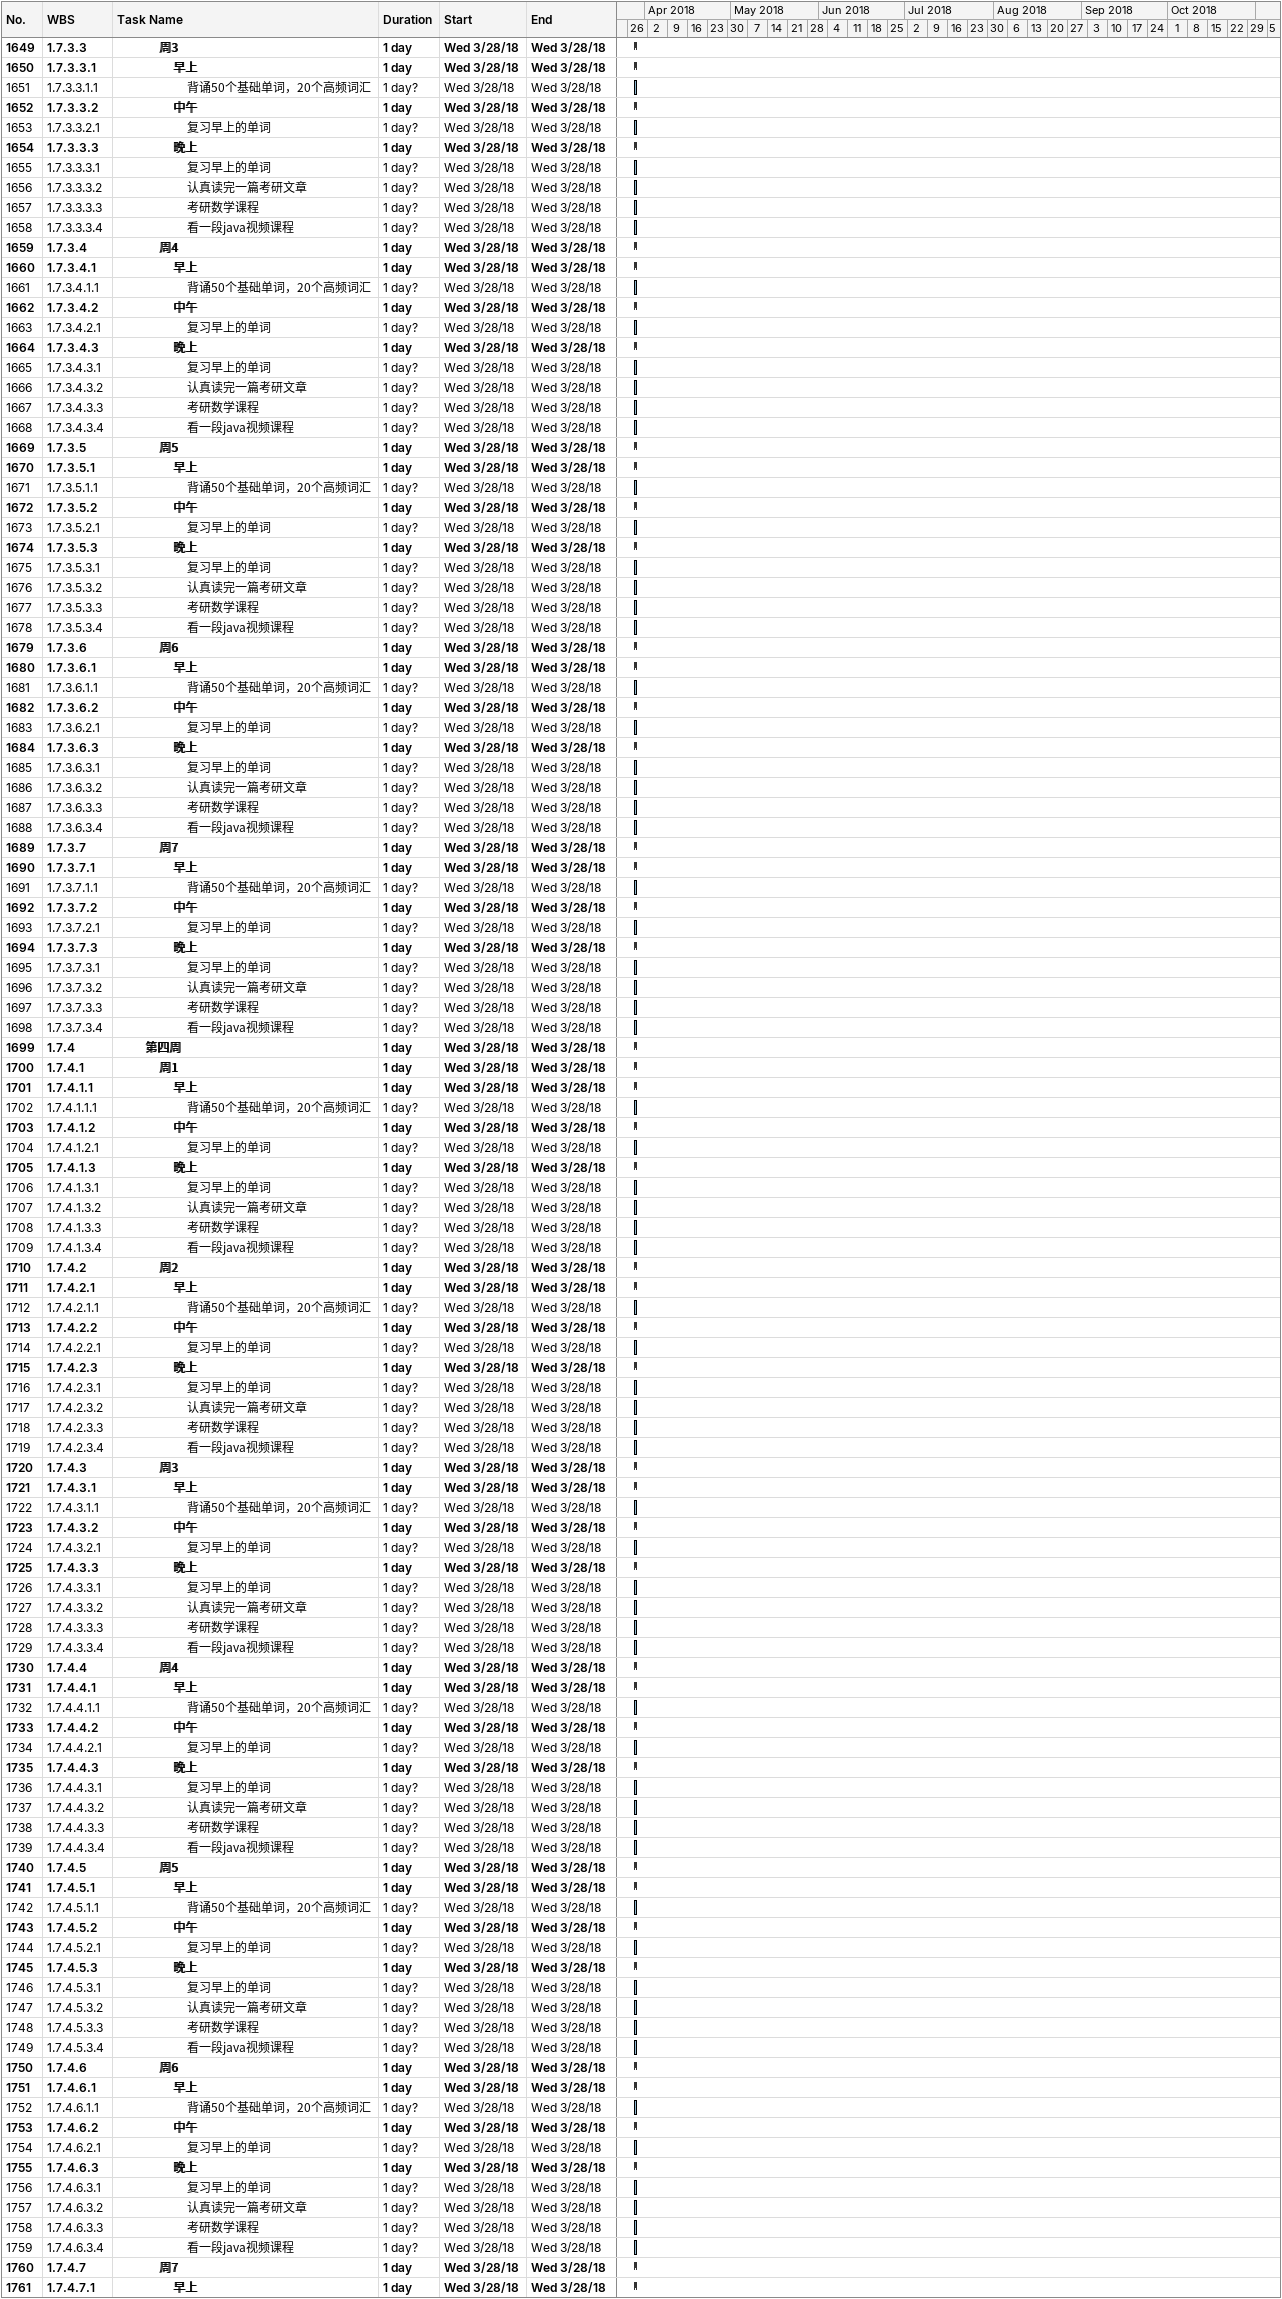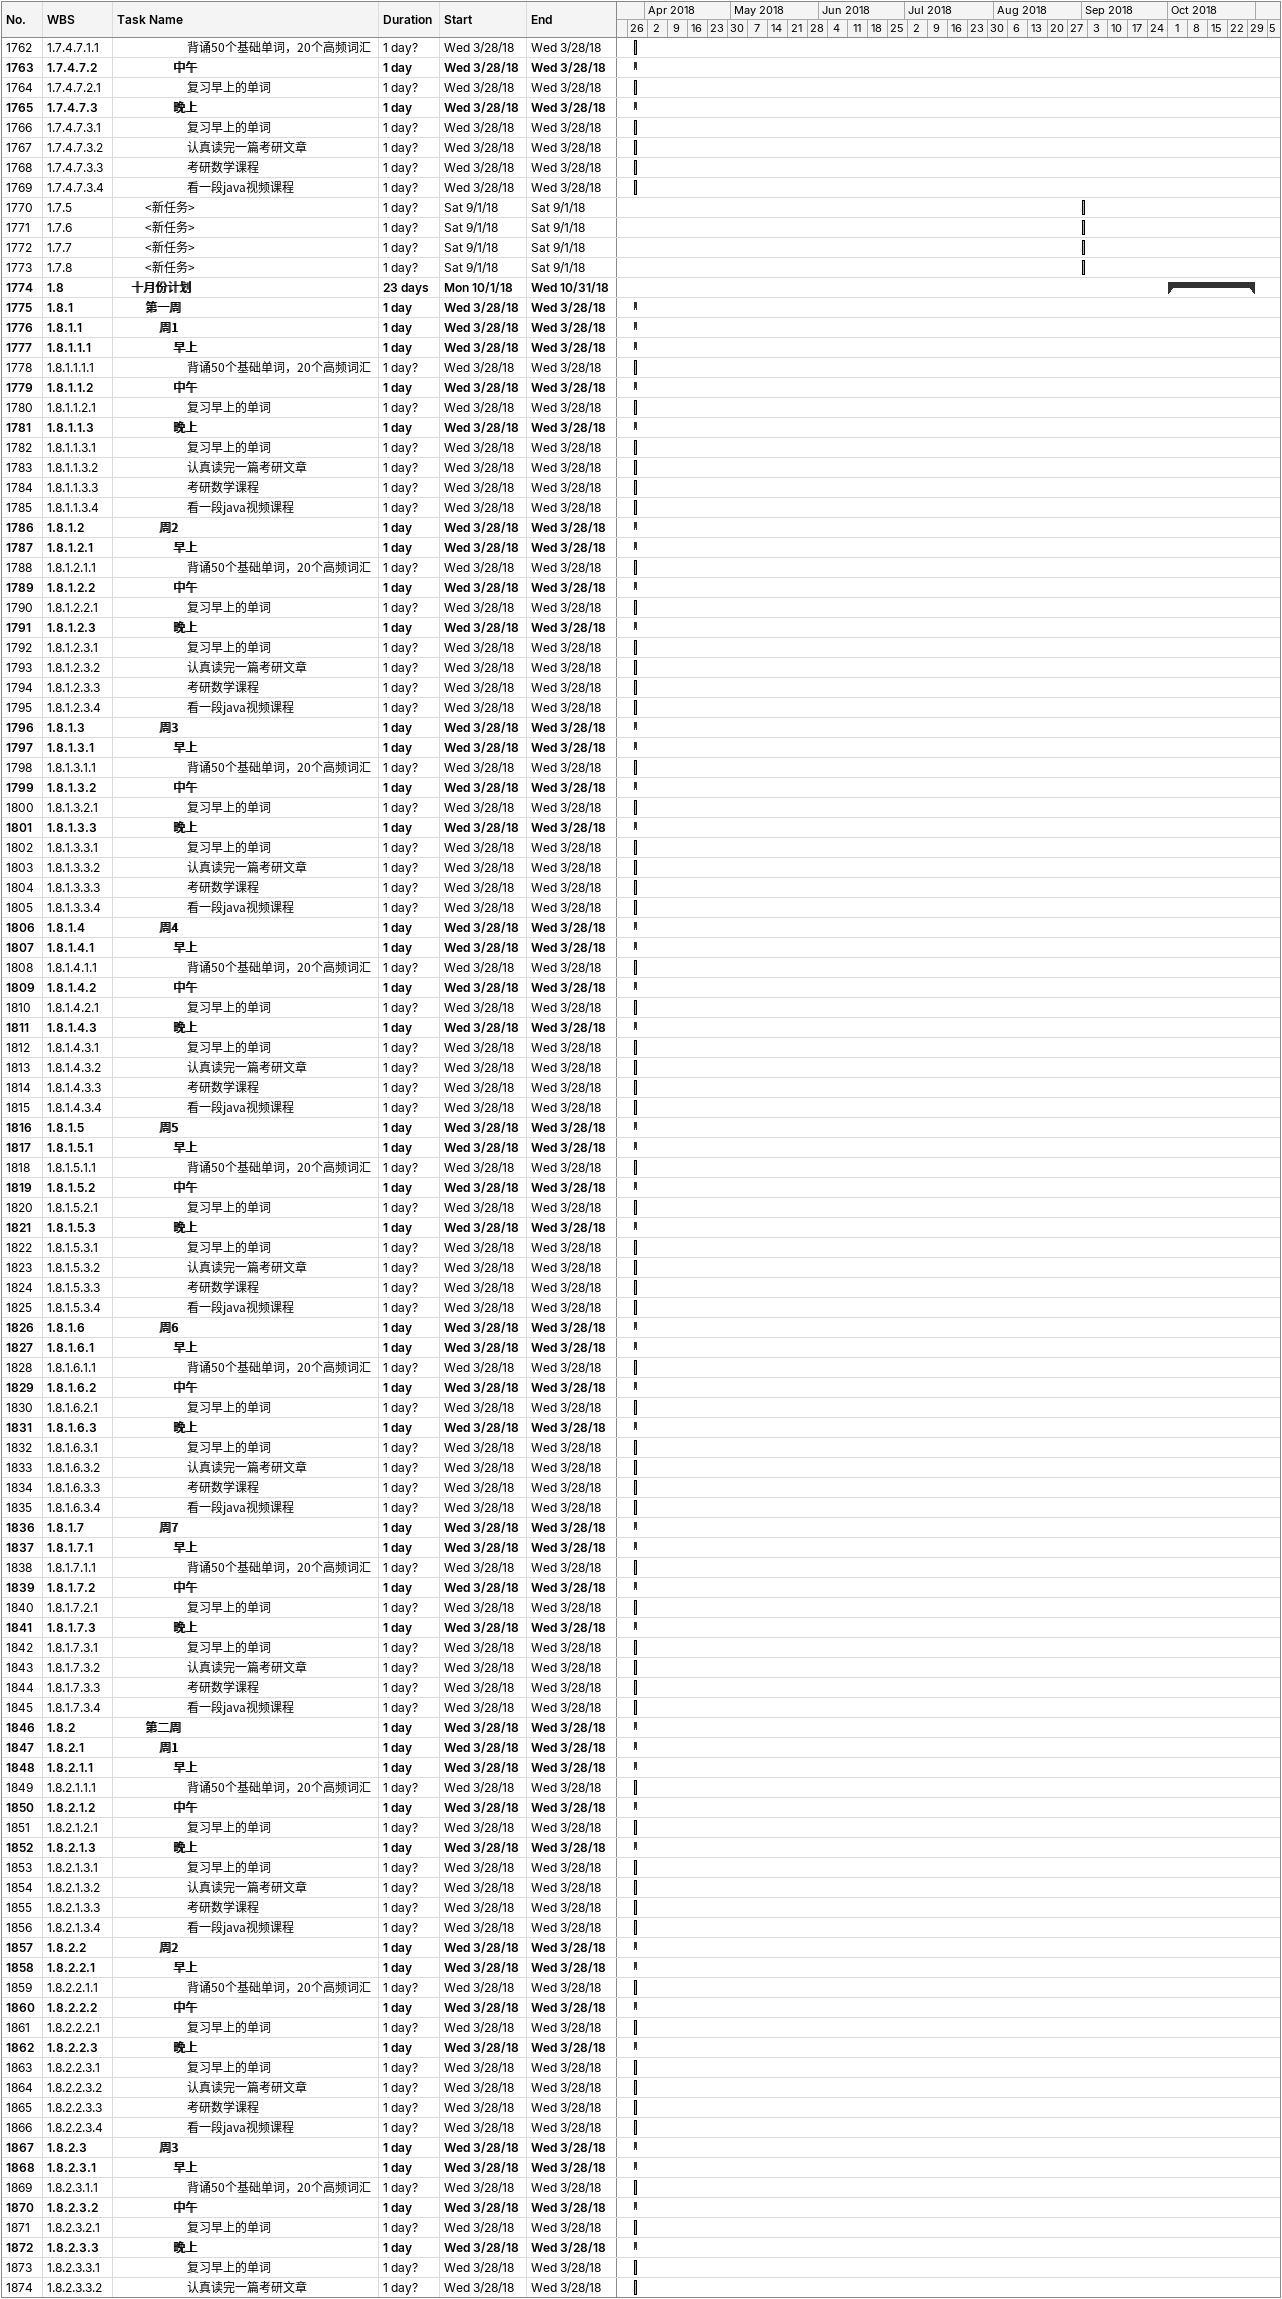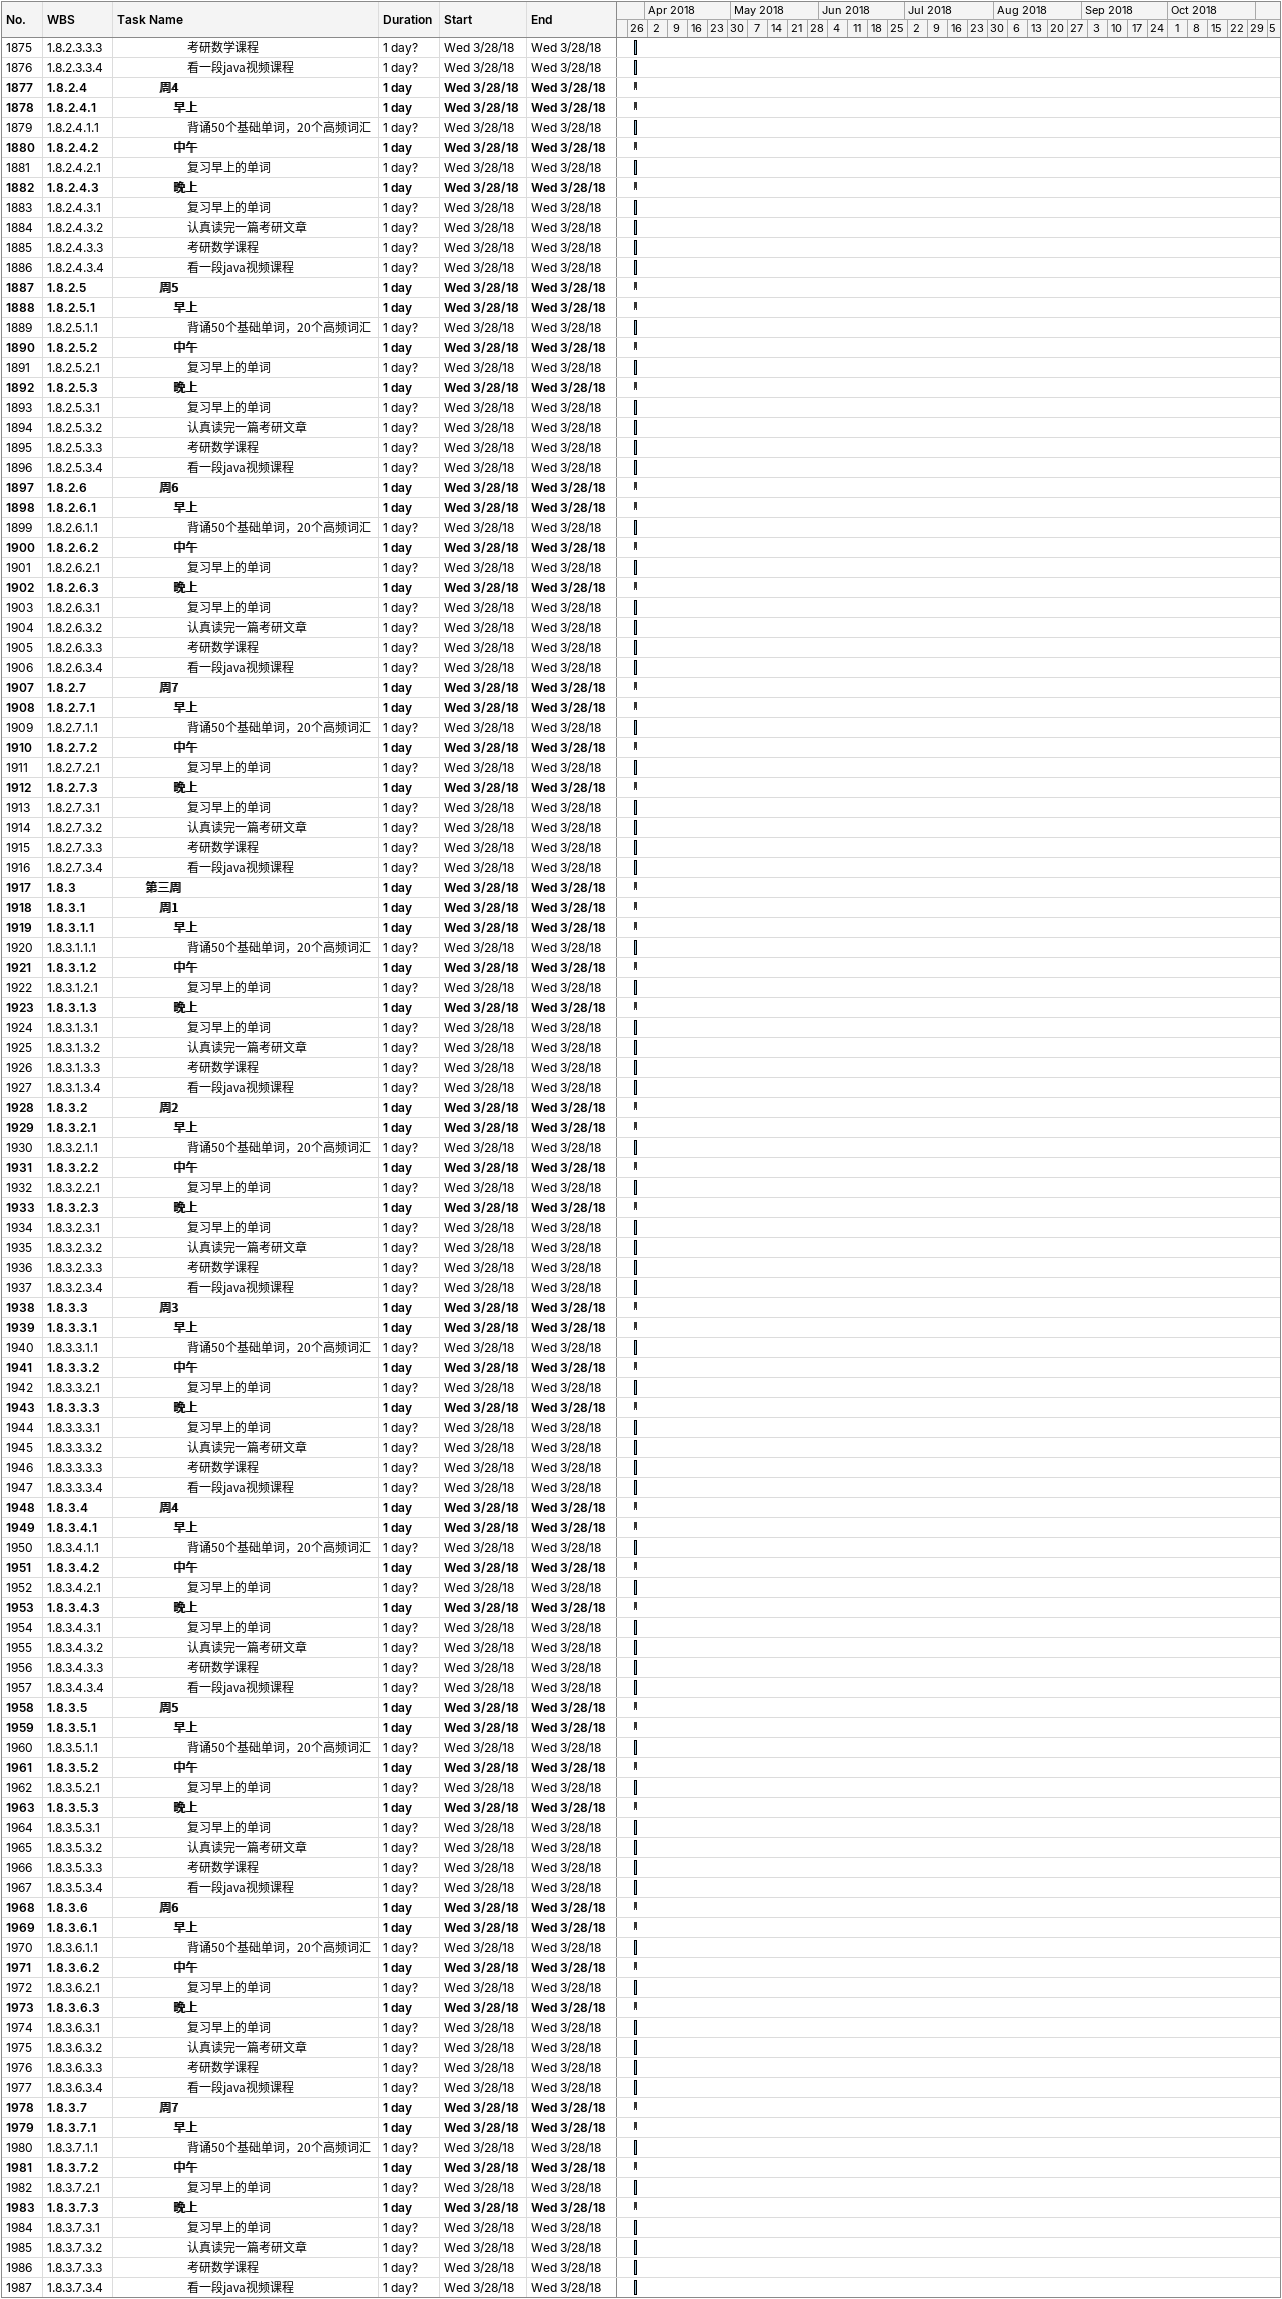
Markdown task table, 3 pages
| ID | WBS | Task | Duration | Start | Finish |
|---|---|---|---|---|---|
| 1649 | 1.7.3.3 | **周3** | 1d | 2018-03-28 | 2018-03-28 |
| 1650 | 1.7.3.3.1 | **早上** | 1d | 2018-03-28 | 2018-03-28 |
| 1651 | 1.7.3.3.1.1 | 背诵50个基础单词，20个高频词汇 | 1d? | 2018-03-28 | 2018-03-28 |
| 1652 | 1.7.3.3.2 | **中午** | 1d | 2018-03-28 | 2018-03-28 |
| 1653 | 1.7.3.3.2.1 | 复习早上的单词 | 1d? | 2018-03-28 | 2018-03-28 |
| 1654 | 1.7.3.3.3 | **晚上** | 1d | 2018-03-28 | 2018-03-28 |
| 1655 | 1.7.3.3.3.1 | 复习早上的单词 | 1d? | 2018-03-28 | 2018-03-28 |
| 1656 | 1.7.3.3.3.2 | 认真读完一篇考研文章 | 1d? | 2018-03-28 | 2018-03-28 |
| 1657 | 1.7.3.3.3.3 | 考研数学课程 | 1d? | 2018-03-28 | 2018-03-28 |
| 1658 | 1.7.3.3.3.4 | 看一段java视频课程 | 1d? | 2018-03-28 | 2018-03-28 |
| 1659 | 1.7.3.4 | **周4** | 1d | 2018-03-28 | 2018-03-28 |
| 1660 | 1.7.3.4.1 | **早上** | 1d | 2018-03-28 | 2018-03-28 |
| 1661 | 1.7.3.4.1.1 | 背诵50个基础单词，20个高频词汇 | 1d? | 2018-03-28 | 2018-03-28 |
| 1662 | 1.7.3.4.2 | **中午** | 1d | 2018-03-28 | 2018-03-28 |
| 1663 | 1.7.3.4.2.1 | 复习早上的单词 | 1d? | 2018-03-28 | 2018-03-28 |
| 1664 | 1.7.3.4.3 | **晚上** | 1d | 2018-03-28 | 2018-03-28 |
| 1665 | 1.7.3.4.3.1 | 复习早上的单词 | 1d? | 2018-03-28 | 2018-03-28 |
| 1666 | 1.7.3.4.3.2 | 认真读完一篇考研文章 | 1d? | 2018-03-28 | 2018-03-28 |
| 1667 | 1.7.3.4.3.3 | 考研数学课程 | 1d? | 2018-03-28 | 2018-03-28 |
| 1668 | 1.7.3.4.3.4 | 看一段java视频课程 | 1d? | 2018-03-28 | 2018-03-28 |
| 1669 | 1.7.3.5 | **周5** | 1d | 2018-03-28 | 2018-03-28 |
| 1670 | 1.7.3.5.1 | **早上** | 1d | 2018-03-28 | 2018-03-28 |
| 1671 | 1.7.3.5.1.1 | 背诵50个基础单词，20个高频词汇 | 1d? | 2018-03-28 | 2018-03-28 |
| 1672 | 1.7.3.5.2 | **中午** | 1d | 2018-03-28 | 2018-03-28 |
| 1673 | 1.7.3.5.2.1 | 复习早上的单词 | 1d? | 2018-03-28 | 2018-03-28 |
| 1674 | 1.7.3.5.3 | **晚上** | 1d | 2018-03-28 | 2018-03-28 |
| 1675 | 1.7.3.5.3.1 | 复习早上的单词 | 1d? | 2018-03-28 | 2018-03-28 |
| 1676 | 1.7.3.5.3.2 | 认真读完一篇考研文章 | 1d? | 2018-03-28 | 2018-03-28 |
| 1677 | 1.7.3.5.3.3 | 考研数学课程 | 1d? | 2018-03-28 | 2018-03-28 |
| 1678 | 1.7.3.5.3.4 | 看一段java视频课程 | 1d? | 2018-03-28 | 2018-03-28 |
| 1679 | 1.7.3.6 | **周6** | 1d | 2018-03-28 | 2018-03-28 |
| 1680 | 1.7.3.6.1 | **早上** | 1d | 2018-03-28 | 2018-03-28 |
| 1681 | 1.7.3.6.1.1 | 背诵50个基础单词，20个高频词汇 | 1d? | 2018-03-28 | 2018-03-28 |
| 1682 | 1.7.3.6.2 | **中午** | 1d | 2018-03-28 | 2018-03-28 |
| 1683 | 1.7.3.6.2.1 | 复习早上的单词 | 1d? | 2018-03-28 | 2018-03-28 |
| 1684 | 1.7.3.6.3 | **晚上** | 1d | 2018-03-28 | 2018-03-28 |
| 1685 | 1.7.3.6.3.1 | 复习早上的单词 | 1d? | 2018-03-28 | 2018-03-28 |
| 1686 | 1.7.3.6.3.2 | 认真读完一篇考研文章 | 1d? | 2018-03-28 | 2018-03-28 |
| 1687 | 1.7.3.6.3.3 | 考研数学课程 | 1d? | 2018-03-28 | 2018-03-28 |
| 1688 | 1.7.3.6.3.4 | 看一段java视频课程 | 1d? | 2018-03-28 | 2018-03-28 |
| 1689 | 1.7.3.7 | **周7** | 1d | 2018-03-28 | 2018-03-28 |
| 1690 | 1.7.3.7.1 | **早上** | 1d | 2018-03-28 | 2018-03-28 |
| 1691 | 1.7.3.7.1.1 | 背诵50个基础单词，20个高频词汇 | 1d? | 2018-03-28 | 2018-03-28 |
| 1692 | 1.7.3.7.2 | **中午** | 1d | 2018-03-28 | 2018-03-28 |
| 1693 | 1.7.3.7.2.1 | 复习早上的单词 | 1d? | 2018-03-28 | 2018-03-28 |
| 1694 | 1.7.3.7.3 | **晚上** | 1d | 2018-03-28 | 2018-03-28 |
| 1695 | 1.7.3.7.3.1 | 复习早上的单词 | 1d? | 2018-03-28 | 2018-03-28 |
| 1696 | 1.7.3.7.3.2 | 认真读完一篇考研文章 | 1d? | 2018-03-28 | 2018-03-28 |
| 1697 | 1.7.3.7.3.3 | 考研数学课程 | 1d? | 2018-03-28 | 2018-03-28 |
| 1698 | 1.7.3.7.3.4 | 看一段java视频课程 | 1d? | 2018-03-28 | 2018-03-28 |
| 1699 | 1.7.4 | **第四周** | 1d | 2018-03-28 | 2018-03-28 |
| 1700 | 1.7.4.1 | **周1** | 1d | 2018-03-28 | 2018-03-28 |
| 1701 | 1.7.4.1.1 | **早上** | 1d | 2018-03-28 | 2018-03-28 |
| 1702 | 1.7.4.1.1.1 | 背诵50个基础单词，20个高频词汇 | 1d? | 2018-03-28 | 2018-03-28 |
| 1703 | 1.7.4.1.2 | **中午** | 1d | 2018-03-28 | 2018-03-28 |
| 1704 | 1.7.4.1.2.1 | 复习早上的单词 | 1d? | 2018-03-28 | 2018-03-28 |
| 1705 | 1.7.4.1.3 | **晚上** | 1d | 2018-03-28 | 2018-03-28 |
| 1706 | 1.7.4.1.3.1 | 复习早上的单词 | 1d? | 2018-03-28 | 2018-03-28 |
| 1707 | 1.7.4.1.3.2 | 认真读完一篇考研文章 | 1d? | 2018-03-28 | 2018-03-28 |
| 1708 | 1.7.4.1.3.3 | 考研数学课程 | 1d? | 2018-03-28 | 2018-03-28 |
| 1709 | 1.7.4.1.3.4 | 看一段java视频课程 | 1d? | 2018-03-28 | 2018-03-28 |
| 1710 | 1.7.4.2 | **周2** | 1d | 2018-03-28 | 2018-03-28 |
| 1711 | 1.7.4.2.1 | **早上** | 1d | 2018-03-28 | 2018-03-28 |
| 1712 | 1.7.4.2.1.1 | 背诵50个基础单词，20个高频词汇 | 1d? | 2018-03-28 | 2018-03-28 |
| 1713 | 1.7.4.2.2 | **中午** | 1d | 2018-03-28 | 2018-03-28 |
| 1714 | 1.7.4.2.2.1 | 复习早上的单词 | 1d? | 2018-03-28 | 2018-03-28 |
| 1715 | 1.7.4.2.3 | **晚上** | 1d | 2018-03-28 | 2018-03-28 |
| 1716 | 1.7.4.2.3.1 | 复习早上的单词 | 1d? | 2018-03-28 | 2018-03-28 |
| 1717 | 1.7.4.2.3.2 | 认真读完一篇考研文章 | 1d? | 2018-03-28 | 2018-03-28 |
| 1718 | 1.7.4.2.3.3 | 考研数学课程 | 1d? | 2018-03-28 | 2018-03-28 |
| 1719 | 1.7.4.2.3.4 | 看一段java视频课程 | 1d? | 2018-03-28 | 2018-03-28 |
| 1720 | 1.7.4.3 | **周3** | 1d | 2018-03-28 | 2018-03-28 |
| 1721 | 1.7.4.3.1 | **早上** | 1d | 2018-03-28 | 2018-03-28 |
| 1722 | 1.7.4.3.1.1 | 背诵50个基础单词，20个高频词汇 | 1d? | 2018-03-28 | 2018-03-28 |
| 1723 | 1.7.4.3.2 | **中午** | 1d | 2018-03-28 | 2018-03-28 |
| 1724 | 1.7.4.3.2.1 | 复习早上的单词 | 1d? | 2018-03-28 | 2018-03-28 |
| 1725 | 1.7.4.3.3 | **晚上** | 1d | 2018-03-28 | 2018-03-28 |
| 1726 | 1.7.4.3.3.1 | 复习早上的单词 | 1d? | 2018-03-28 | 2018-03-28 |
| 1727 | 1.7.4.3.3.2 | 认真读完一篇考研文章 | 1d? | 2018-03-28 | 2018-03-28 |
| 1728 | 1.7.4.3.3.3 | 考研数学课程 | 1d? | 2018-03-28 | 2018-03-28 |
| 1729 | 1.7.4.3.3.4 | 看一段java视频课程 | 1d? | 2018-03-28 | 2018-03-28 |
| 1730 | 1.7.4.4 | **周4** | 1d | 2018-03-28 | 2018-03-28 |
| 1731 | 1.7.4.4.1 | **早上** | 1d | 2018-03-28 | 2018-03-28 |
| 1732 | 1.7.4.4.1.1 | 背诵50个基础单词，20个高频词汇 | 1d? | 2018-03-28 | 2018-03-28 |
| 1733 | 1.7.4.4.2 | **中午** | 1d | 2018-03-28 | 2018-03-28 |
| 1734 | 1.7.4.4.2.1 | 复习早上的单词 | 1d? | 2018-03-28 | 2018-03-28 |
| 1735 | 1.7.4.4.3 | **晚上** | 1d | 2018-03-28 | 2018-03-28 |
| 1736 | 1.7.4.4.3.1 | 复习早上的单词 | 1d? | 2018-03-28 | 2018-03-28 |
| 1737 | 1.7.4.4.3.2 | 认真读完一篇考研文章 | 1d? | 2018-03-28 | 2018-03-28 |
| 1738 | 1.7.4.4.3.3 | 考研数学课程 | 1d? | 2018-03-28 | 2018-03-28 |
| 1739 | 1.7.4.4.3.4 | 看一段java视频课程 | 1d? | 2018-03-28 | 2018-03-28 |
| 1740 | 1.7.4.5 | **周5** | 1d | 2018-03-28 | 2018-03-28 |
| 1741 | 1.7.4.5.1 | **早上** | 1d | 2018-03-28 | 2018-03-28 |
| 1742 | 1.7.4.5.1.1 | 背诵50个基础单词，20个高频词汇 | 1d? | 2018-03-28 | 2018-03-28 |
| 1743 | 1.7.4.5.2 | **中午** | 1d | 2018-03-28 | 2018-03-28 |
| 1744 | 1.7.4.5.2.1 | 复习早上的单词 | 1d? | 2018-03-28 | 2018-03-28 |
| 1745 | 1.7.4.5.3 | **晚上** | 1d | 2018-03-28 | 2018-03-28 |
| 1746 | 1.7.4.5.3.1 | 复习早上的单词 | 1d? | 2018-03-28 | 2018-03-28 |
| 1747 | 1.7.4.5.3.2 | 认真读完一篇考研文章 | 1d? | 2018-03-28 | 2018-03-28 |
| 1748 | 1.7.4.5.3.3 | 考研数学课程 | 1d? | 2018-03-28 | 2018-03-28 |
| 1749 | 1.7.4.5.3.4 | 看一段java视频课程 | 1d? | 2018-03-28 | 2018-03-28 |
| 1750 | 1.7.4.6 | **周6** | 1d | 2018-03-28 | 2018-03-28 |
| 1751 | 1.7.4.6.1 | **早上** | 1d | 2018-03-28 | 2018-03-28 |
| 1752 | 1.7.4.6.1.1 | 背诵50个基础单词，20个高频词汇 | 1d? | 2018-03-28 | 2018-03-28 |
| 1753 | 1.7.4.6.2 | **中午** | 1d | 2018-03-28 | 2018-03-28 |
| 1754 | 1.7.4.6.2.1 | 复习早上的单词 | 1d? | 2018-03-28 | 2018-03-28 |
| 1755 | 1.7.4.6.3 | **晚上** | 1d | 2018-03-28 | 2018-03-28 |
| 1756 | 1.7.4.6.3.1 | 复习早上的单词 | 1d? | 2018-03-28 | 2018-03-28 |
| 1757 | 1.7.4.6.3.2 | 认真读完一篇考研文章 | 1d? | 2018-03-28 | 2018-03-28 |
| 1758 | 1.7.4.6.3.3 | 考研数学课程 | 1d? | 2018-03-28 | 2018-03-28 |
| 1759 | 1.7.4.6.3.4 | 看一段java视频课程 | 1d? | 2018-03-28 | 2018-03-28 |
| 1760 | 1.7.4.7 | **周7** | 1d | 2018-03-28 | 2018-03-28 |
| 1761 | 1.7.4.7.1 | **早上** | 1d | 2018-03-28 | 2018-03-28 |
| 1762 | 1.7.4.7.1.1 | 背诵50个基础单词，20个高频词汇 | 1d? | 2018-03-28 | 2018-03-28 |
| 1763 | 1.7.4.7.2 | **中午** | 1d | 2018-03-28 | 2018-03-28 |
| 1764 | 1.7.4.7.2.1 | 复习早上的单词 | 1d? | 2018-03-28 | 2018-03-28 |
| 1765 | 1.7.4.7.3 | **晚上** | 1d | 2018-03-28 | 2018-03-28 |
| 1766 | 1.7.4.7.3.1 | 复习早上的单词 | 1d? | 2018-03-28 | 2018-03-28 |
| 1767 | 1.7.4.7.3.2 | 认真读完一篇考研文章 | 1d? | 2018-03-28 | 2018-03-28 |
| 1768 | 1.7.4.7.3.3 | 考研数学课程 | 1d? | 2018-03-28 | 2018-03-28 |
| 1769 | 1.7.4.7.3.4 | 看一段java视频课程 | 1d? | 2018-03-28 | 2018-03-28 |
| 1770 | 1.7.5 | <新任务> | 1d? | 2018-09-01 | 2018-09-01 |
| 1771 | 1.7.6 | <新任务> | 1d? | 2018-09-01 | 2018-09-01 |
| 1772 | 1.7.7 | <新任务> | 1d? | 2018-09-01 | 2018-09-01 |
| 1773 | 1.7.8 | <新任务> | 1d? | 2018-09-01 | 2018-09-01 |
| 1774 | 1.8 | **十月份计划** | 23d | 2018-10-01 | 2018-10-31 |
| 1775 | 1.8.1 | **第一周** | 1d | 2018-03-28 | 2018-03-28 |
| 1776 | 1.8.1.1 | **周1** | 1d | 2018-03-28 | 2018-03-28 |
| 1777 | 1.8.1.1.1 | **早上** | 1d | 2018-03-28 | 2018-03-28 |
| 1778 | 1.8.1.1.1.1 | 背诵50个基础单词，20个高频词汇 | 1d? | 2018-03-28 | 2018-03-28 |
| 1779 | 1.8.1.1.2 | **中午** | 1d | 2018-03-28 | 2018-03-28 |
| 1780 | 1.8.1.1.2.1 | 复习早上的单词 | 1d? | 2018-03-28 | 2018-03-28 |
| 1781 | 1.8.1.1.3 | **晚上** | 1d | 2018-03-28 | 2018-03-28 |
| 1782 | 1.8.1.1.3.1 | 复习早上的单词 | 1d? | 2018-03-28 | 2018-03-28 |
| 1783 | 1.8.1.1.3.2 | 认真读完一篇考研文章 | 1d? | 2018-03-28 | 2018-03-28 |
| 1784 | 1.8.1.1.3.3 | 考研数学课程 | 1d? | 2018-03-28 | 2018-03-28 |
| 1785 | 1.8.1.1.3.4 | 看一段java视频课程 | 1d? | 2018-03-28 | 2018-03-28 |
| 1786 | 1.8.1.2 | **周2** | 1d | 2018-03-28 | 2018-03-28 |
| 1787 | 1.8.1.2.1 | **早上** | 1d | 2018-03-28 | 2018-03-28 |
| 1788 | 1.8.1.2.1.1 | 背诵50个基础单词，20个高频词汇 | 1d? | 2018-03-28 | 2018-03-28 |
| 1789 | 1.8.1.2.2 | **中午** | 1d | 2018-03-28 | 2018-03-28 |
| 1790 | 1.8.1.2.2.1 | 复习早上的单词 | 1d? | 2018-03-28 | 2018-03-28 |
| 1791 | 1.8.1.2.3 | **晚上** | 1d | 2018-03-28 | 2018-03-28 |
| 1792 | 1.8.1.2.3.1 | 复习早上的单词 | 1d? | 2018-03-28 | 2018-03-28 |
| 1793 | 1.8.1.2.3.2 | 认真读完一篇考研文章 | 1d? | 2018-03-28 | 2018-03-28 |
| 1794 | 1.8.1.2.3.3 | 考研数学课程 | 1d? | 2018-03-28 | 2018-03-28 |
| 1795 | 1.8.1.2.3.4 | 看一段java视频课程 | 1d? | 2018-03-28 | 2018-03-28 |
| 1796 | 1.8.1.3 | **周3** | 1d | 2018-03-28 | 2018-03-28 |
| 1797 | 1.8.1.3.1 | **早上** | 1d | 2018-03-28 | 2018-03-28 |
| 1798 | 1.8.1.3.1.1 | 背诵50个基础单词，20个高频词汇 | 1d? | 2018-03-28 | 2018-03-28 |
| 1799 | 1.8.1.3.2 | **中午** | 1d | 2018-03-28 | 2018-03-28 |
| 1800 | 1.8.1.3.2.1 | 复习早上的单词 | 1d? | 2018-03-28 | 2018-03-28 |
| 1801 | 1.8.1.3.3 | **晚上** | 1d | 2018-03-28 | 2018-03-28 |
| 1802 | 1.8.1.3.3.1 | 复习早上的单词 | 1d? | 2018-03-28 | 2018-03-28 |
| 1803 | 1.8.1.3.3.2 | 认真读完一篇考研文章 | 1d? | 2018-03-28 | 2018-03-28 |
| 1804 | 1.8.1.3.3.3 | 考研数学课程 | 1d? | 2018-03-28 | 2018-03-28 |
| 1805 | 1.8.1.3.3.4 | 看一段java视频课程 | 1d? | 2018-03-28 | 2018-03-28 |
| 1806 | 1.8.1.4 | **周4** | 1d | 2018-03-28 | 2018-03-28 |
| 1807 | 1.8.1.4.1 | **早上** | 1d | 2018-03-28 | 2018-03-28 |
| 1808 | 1.8.1.4.1.1 | 背诵50个基础单词，20个高频词汇 | 1d? | 2018-03-28 | 2018-03-28 |
| 1809 | 1.8.1.4.2 | **中午** | 1d | 2018-03-28 | 2018-03-28 |
| 1810 | 1.8.1.4.2.1 | 复习早上的单词 | 1d? | 2018-03-28 | 2018-03-28 |
| 1811 | 1.8.1.4.3 | **晚上** | 1d | 2018-03-28 | 2018-03-28 |
| 1812 | 1.8.1.4.3.1 | 复习早上的单词 | 1d? | 2018-03-28 | 2018-03-28 |
| 1813 | 1.8.1.4.3.2 | 认真读完一篇考研文章 | 1d? | 2018-03-28 | 2018-03-28 |
| 1814 | 1.8.1.4.3.3 | 考研数学课程 | 1d? | 2018-03-28 | 2018-03-28 |
| 1815 | 1.8.1.4.3.4 | 看一段java视频课程 | 1d? | 2018-03-28 | 2018-03-28 |
| 1816 | 1.8.1.5 | **周5** | 1d | 2018-03-28 | 2018-03-28 |
| 1817 | 1.8.1.5.1 | **早上** | 1d | 2018-03-28 | 2018-03-28 |
| 1818 | 1.8.1.5.1.1 | 背诵50个基础单词，20个高频词汇 | 1d? | 2018-03-28 | 2018-03-28 |
| 1819 | 1.8.1.5.2 | **中午** | 1d | 2018-03-28 | 2018-03-28 |
| 1820 | 1.8.1.5.2.1 | 复习早上的单词 | 1d? | 2018-03-28 | 2018-03-28 |
| 1821 | 1.8.1.5.3 | **晚上** | 1d | 2018-03-28 | 2018-03-28 |
| 1822 | 1.8.1.5.3.1 | 复习早上的单词 | 1d? | 2018-03-28 | 2018-03-28 |
| 1823 | 1.8.1.5.3.2 | 认真读完一篇考研文章 | 1d? | 2018-03-28 | 2018-03-28 |
| 1824 | 1.8.1.5.3.3 | 考研数学课程 | 1d? | 2018-03-28 | 2018-03-28 |
| 1825 | 1.8.1.5.3.4 | 看一段java视频课程 | 1d? | 2018-03-28 | 2018-03-28 |
| 1826 | 1.8.1.6 | **周6** | 1d | 2018-03-28 | 2018-03-28 |
| 1827 | 1.8.1.6.1 | **早上** | 1d | 2018-03-28 | 2018-03-28 |
| 1828 | 1.8.1.6.1.1 | 背诵50个基础单词，20个高频词汇 | 1d? | 2018-03-28 | 2018-03-28 |
| 1829 | 1.8.1.6.2 | **中午** | 1d | 2018-03-28 | 2018-03-28 |
| 1830 | 1.8.1.6.2.1 | 复习早上的单词 | 1d? | 2018-03-28 | 2018-03-28 |
| 1831 | 1.8.1.6.3 | **晚上** | 1d | 2018-03-28 | 2018-03-28 |
| 1832 | 1.8.1.6.3.1 | 复习早上的单词 | 1d? | 2018-03-28 | 2018-03-28 |
| 1833 | 1.8.1.6.3.2 | 认真读完一篇考研文章 | 1d? | 2018-03-28 | 2018-03-28 |
| 1834 | 1.8.1.6.3.3 | 考研数学课程 | 1d? | 2018-03-28 | 2018-03-28 |
| 1835 | 1.8.1.6.3.4 | 看一段java视频课程 | 1d? | 2018-03-28 | 2018-03-28 |
| 1836 | 1.8.1.7 | **周7** | 1d | 2018-03-28 | 2018-03-28 |
| 1837 | 1.8.1.7.1 | **早上** | 1d | 2018-03-28 | 2018-03-28 |
| 1838 | 1.8.1.7.1.1 | 背诵50个基础单词，20个高频词汇 | 1d? | 2018-03-28 | 2018-03-28 |
| 1839 | 1.8.1.7.2 | **中午** | 1d | 2018-03-28 | 2018-03-28 |
| 1840 | 1.8.1.7.2.1 | 复习早上的单词 | 1d? | 2018-03-28 | 2018-03-28 |
| 1841 | 1.8.1.7.3 | **晚上** | 1d | 2018-03-28 | 2018-03-28 |
| 1842 | 1.8.1.7.3.1 | 复习早上的单词 | 1d? | 2018-03-28 | 2018-03-28 |
| 1843 | 1.8.1.7.3.2 | 认真读完一篇考研文章 | 1d? | 2018-03-28 | 2018-03-28 |
| 1844 | 1.8.1.7.3.3 | 考研数学课程 | 1d? | 2018-03-28 | 2018-03-28 |
| 1845 | 1.8.1.7.3.4 | 看一段java视频课程 | 1d? | 2018-03-28 | 2018-03-28 |
| 1846 | 1.8.2 | **第二周** | 1d | 2018-03-28 | 2018-03-28 |
| 1847 | 1.8.2.1 | **周1** | 1d | 2018-03-28 | 2018-03-28 |
| 1848 | 1.8.2.1.1 | **早上** | 1d | 2018-03-28 | 2018-03-28 |
| 1849 | 1.8.2.1.1.1 | 背诵50个基础单词，20个高频词汇 | 1d? | 2018-03-28 | 2018-03-28 |
| 1850 | 1.8.2.1.2 | **中午** | 1d | 2018-03-28 | 2018-03-28 |
| 1851 | 1.8.2.1.2.1 | 复习早上的单词 | 1d? | 2018-03-28 | 2018-03-28 |
| 1852 | 1.8.2.1.3 | **晚上** | 1d | 2018-03-28 | 2018-03-28 |
| 1853 | 1.8.2.1.3.1 | 复习早上的单词 | 1d? | 2018-03-28 | 2018-03-28 |
| 1854 | 1.8.2.1.3.2 | 认真读完一篇考研文章 | 1d? | 2018-03-28 | 2018-03-28 |
| 1855 | 1.8.2.1.3.3 | 考研数学课程 | 1d? | 2018-03-28 | 2018-03-28 |
| 1856 | 1.8.2.1.3.4 | 看一段java视频课程 | 1d? | 2018-03-28 | 2018-03-28 |
| 1857 | 1.8.2.2 | **周2** | 1d | 2018-03-28 | 2018-03-28 |
| 1858 | 1.8.2.2.1 | **早上** | 1d | 2018-03-28 | 2018-03-28 |
| 1859 | 1.8.2.2.1.1 | 背诵50个基础单词，20个高频词汇 | 1d? | 2018-03-28 | 2018-03-28 |
| 1860 | 1.8.2.2.2 | **中午** | 1d | 2018-03-28 | 2018-03-28 |
| 1861 | 1.8.2.2.2.1 | 复习早上的单词 | 1d? | 2018-03-28 | 2018-03-28 |
| 1862 | 1.8.2.2.3 | **晚上** | 1d | 2018-03-28 | 2018-03-28 |
| 1863 | 1.8.2.2.3.1 | 复习早上的单词 | 1d? | 2018-03-28 | 2018-03-28 |
| 1864 | 1.8.2.2.3.2 | 认真读完一篇考研文章 | 1d? | 2018-03-28 | 2018-03-28 |
| 1865 | 1.8.2.2.3.3 | 考研数学课程 | 1d? | 2018-03-28 | 2018-03-28 |
| 1866 | 1.8.2.2.3.4 | 看一段java视频课程 | 1d? | 2018-03-28 | 2018-03-28 |
| 1867 | 1.8.2.3 | **周3** | 1d | 2018-03-28 | 2018-03-28 |
| 1868 | 1.8.2.3.1 | **早上** | 1d | 2018-03-28 | 2018-03-28 |
| 1869 | 1.8.2.3.1.1 | 背诵50个基础单词，20个高频词汇 | 1d? | 2018-03-28 | 2018-03-28 |
| 1870 | 1.8.2.3.2 | **中午** | 1d | 2018-03-28 | 2018-03-28 |
| 1871 | 1.8.2.3.2.1 | 复习早上的单词 | 1d? | 2018-03-28 | 2018-03-28 |
| 1872 | 1.8.2.3.3 | **晚上** | 1d | 2018-03-28 | 2018-03-28 |
| 1873 | 1.8.2.3.3.1 | 复习早上的单词 | 1d? | 2018-03-28 | 2018-03-28 |
| 1874 | 1.8.2.3.3.2 | 认真读完一篇考研文章 | 1d? | 2018-03-28 | 2018-03-28 |
| 1875 | 1.8.2.3.3.3 | 考研数学课程 | 1d? | 2018-03-28 | 2018-03-28 |
| 1876 | 1.8.2.3.3.4 | 看一段java视频课程 | 1d? | 2018-03-28 | 2018-03-28 |
| 1877 | 1.8.2.4 | **周4** | 1d | 2018-03-28 | 2018-03-28 |
| 1878 | 1.8.2.4.1 | **早上** | 1d | 2018-03-28 | 2018-03-28 |
| 1879 | 1.8.2.4.1.1 | 背诵50个基础单词，20个高频词汇 | 1d? | 2018-03-28 | 2018-03-28 |
| 1880 | 1.8.2.4.2 | **中午** | 1d | 2018-03-28 | 2018-03-28 |
| 1881 | 1.8.2.4.2.1 | 复习早上的单词 | 1d? | 2018-03-28 | 2018-03-28 |
| 1882 | 1.8.2.4.3 | **晚上** | 1d | 2018-03-28 | 2018-03-28 |
| 1883 | 1.8.2.4.3.1 | 复习早上的单词 | 1d? | 2018-03-28 | 2018-03-28 |
| 1884 | 1.8.2.4.3.2 | 认真读完一篇考研文章 | 1d? | 2018-03-28 | 2018-03-28 |
| 1885 | 1.8.2.4.3.3 | 考研数学课程 | 1d? | 2018-03-28 | 2018-03-28 |
| 1886 | 1.8.2.4.3.4 | 看一段java视频课程 | 1d? | 2018-03-28 | 2018-03-28 |
| 1887 | 1.8.2.5 | **周5** | 1d | 2018-03-28 | 2018-03-28 |
| 1888 | 1.8.2.5.1 | **早上** | 1d | 2018-03-28 | 2018-03-28 |
| 1889 | 1.8.2.5.1.1 | 背诵50个基础单词，20个高频词汇 | 1d? | 2018-03-28 | 2018-03-28 |
| 1890 | 1.8.2.5.2 | **中午** | 1d | 2018-03-28 | 2018-03-28 |
| 1891 | 1.8.2.5.2.1 | 复习早上的单词 | 1d? | 2018-03-28 | 2018-03-28 |
| 1892 | 1.8.2.5.3 | **晚上** | 1d | 2018-03-28 | 2018-03-28 |
| 1893 | 1.8.2.5.3.1 | 复习早上的单词 | 1d? | 2018-03-28 | 2018-03-28 |
| 1894 | 1.8.2.5.3.2 | 认真读完一篇考研文章 | 1d? | 2018-03-28 | 2018-03-28 |
| 1895 | 1.8.2.5.3.3 | 考研数学课程 | 1d? | 2018-03-28 | 2018-03-28 |
| 1896 | 1.8.2.5.3.4 | 看一段java视频课程 | 1d? | 2018-03-28 | 2018-03-28 |
| 1897 | 1.8.2.6 | **周6** | 1d | 2018-03-28 | 2018-03-28 |
| 1898 | 1.8.2.6.1 | **早上** | 1d | 2018-03-28 | 2018-03-28 |
| 1899 | 1.8.2.6.1.1 | 背诵50个基础单词，20个高频词汇 | 1d? | 2018-03-28 | 2018-03-28 |
| 1900 | 1.8.2.6.2 | **中午** | 1d | 2018-03-28 | 2018-03-28 |
| 1901 | 1.8.2.6.2.1 | 复习早上的单词 | 1d? | 2018-03-28 | 2018-03-28 |
| 1902 | 1.8.2.6.3 | **晚上** | 1d | 2018-03-28 | 2018-03-28 |
| 1903 | 1.8.2.6.3.1 | 复习早上的单词 | 1d? | 2018-03-28 | 2018-03-28 |
| 1904 | 1.8.2.6.3.2 | 认真读完一篇考研文章 | 1d? | 2018-03-28 | 2018-03-28 |
| 1905 | 1.8.2.6.3.3 | 考研数学课程 | 1d? | 2018-03-28 | 2018-03-28 |
| 1906 | 1.8.2.6.3.4 | 看一段java视频课程 | 1d? | 2018-03-28 | 2018-03-28 |
| 1907 | 1.8.2.7 | **周7** | 1d | 2018-03-28 | 2018-03-28 |
| 1908 | 1.8.2.7.1 | **早上** | 1d | 2018-03-28 | 2018-03-28 |
| 1909 | 1.8.2.7.1.1 | 背诵50个基础单词，20个高频词汇 | 1d? | 2018-03-28 | 2018-03-28 |
| 1910 | 1.8.2.7.2 | **中午** | 1d | 2018-03-28 | 2018-03-28 |
| 1911 | 1.8.2.7.2.1 | 复习早上的单词 | 1d? | 2018-03-28 | 2018-03-28 |
| 1912 | 1.8.2.7.3 | **晚上** | 1d | 2018-03-28 | 2018-03-28 |
| 1913 | 1.8.2.7.3.1 | 复习早上的单词 | 1d? | 2018-03-28 | 2018-03-28 |
| 1914 | 1.8.2.7.3.2 | 认真读完一篇考研文章 | 1d? | 2018-03-28 | 2018-03-28 |
| 1915 | 1.8.2.7.3.3 | 考研数学课程 | 1d? | 2018-03-28 | 2018-03-28 |
| 1916 | 1.8.2.7.3.4 | 看一段java视频课程 | 1d? | 2018-03-28 | 2018-03-28 |
| 1917 | 1.8.3 | **第三周** | 1d | 2018-03-28 | 2018-03-28 |
| 1918 | 1.8.3.1 | **周1** | 1d | 2018-03-28 | 2018-03-28 |
| 1919 | 1.8.3.1.1 | **早上** | 1d | 2018-03-28 | 2018-03-28 |
| 1920 | 1.8.3.1.1.1 | 背诵50个基础单词，20个高频词汇 | 1d? | 2018-03-28 | 2018-03-28 |
| 1921 | 1.8.3.1.2 | **中午** | 1d | 2018-03-28 | 2018-03-28 |
| 1922 | 1.8.3.1.2.1 | 复习早上的单词 | 1d? | 2018-03-28 | 2018-03-28 |
| 1923 | 1.8.3.1.3 | **晚上** | 1d | 2018-03-28 | 2018-03-28 |
| 1924 | 1.8.3.1.3.1 | 复习早上的单词 | 1d? | 2018-03-28 | 2018-03-28 |
| 1925 | 1.8.3.1.3.2 | 认真读完一篇考研文章 | 1d? | 2018-03-28 | 2018-03-28 |
| 1926 | 1.8.3.1.3.3 | 考研数学课程 | 1d? | 2018-03-28 | 2018-03-28 |
| 1927 | 1.8.3.1.3.4 | 看一段java视频课程 | 1d? | 2018-03-28 | 2018-03-28 |
| 1928 | 1.8.3.2 | **周2** | 1d | 2018-03-28 | 2018-03-28 |
| 1929 | 1.8.3.2.1 | **早上** | 1d | 2018-03-28 | 2018-03-28 |
| 1930 | 1.8.3.2.1.1 | 背诵50个基础单词，20个高频词汇 | 1d? | 2018-03-28 | 2018-03-28 |
| 1931 | 1.8.3.2.2 | **中午** | 1d | 2018-03-28 | 2018-03-28 |
| 1932 | 1.8.3.2.2.1 | 复习早上的单词 | 1d? | 2018-03-28 | 2018-03-28 |
| 1933 | 1.8.3.2.3 | **晚上** | 1d | 2018-03-28 | 2018-03-28 |
| 1934 | 1.8.3.2.3.1 | 复习早上的单词 | 1d? | 2018-03-28 | 2018-03-28 |
| 1935 | 1.8.3.2.3.2 | 认真读完一篇考研文章 | 1d? | 2018-03-28 | 2018-03-28 |
| 1936 | 1.8.3.2.3.3 | 考研数学课程 | 1d? | 2018-03-28 | 2018-03-28 |
| 1937 | 1.8.3.2.3.4 | 看一段java视频课程 | 1d? | 2018-03-28 | 2018-03-28 |
| 1938 | 1.8.3.3 | **周3** | 1d | 2018-03-28 | 2018-03-28 |
| 1939 | 1.8.3.3.1 | **早上** | 1d | 2018-03-28 | 2018-03-28 |
| 1940 | 1.8.3.3.1.1 | 背诵50个基础单词，20个高频词汇 | 1d? | 2018-03-28 | 2018-03-28 |
| 1941 | 1.8.3.3.2 | **中午** | 1d | 2018-03-28 | 2018-03-28 |
| 1942 | 1.8.3.3.2.1 | 复习早上的单词 | 1d? | 2018-03-28 | 2018-03-28 |
| 1943 | 1.8.3.3.3 | **晚上** | 1d | 2018-03-28 | 2018-03-28 |
| 1944 | 1.8.3.3.3.1 | 复习早上的单词 | 1d? | 2018-03-28 | 2018-03-28 |
| 1945 | 1.8.3.3.3.2 | 认真读完一篇考研文章 | 1d? | 2018-03-28 | 2018-03-28 |
| 1946 | 1.8.3.3.3.3 | 考研数学课程 | 1d? | 2018-03-28 | 2018-03-28 |
| 1947 | 1.8.3.3.3.4 | 看一段java视频课程 | 1d? | 2018-03-28 | 2018-03-28 |
| 1948 | 1.8.3.4 | **周4** | 1d | 2018-03-28 | 2018-03-28 |
| 1949 | 1.8.3.4.1 | **早上** | 1d | 2018-03-28 | 2018-03-28 |
| 1950 | 1.8.3.4.1.1 | 背诵50个基础单词，20个高频词汇 | 1d? | 2018-03-28 | 2018-03-28 |
| 1951 | 1.8.3.4.2 | **中午** | 1d | 2018-03-28 | 2018-03-28 |
| 1952 | 1.8.3.4.2.1 | 复习早上的单词 | 1d? | 2018-03-28 | 2018-03-28 |
| 1953 | 1.8.3.4.3 | **晚上** | 1d | 2018-03-28 | 2018-03-28 |
| 1954 | 1.8.3.4.3.1 | 复习早上的单词 | 1d? | 2018-03-28 | 2018-03-28 |
| 1955 | 1.8.3.4.3.2 | 认真读完一篇考研文章 | 1d? | 2018-03-28 | 2018-03-28 |
| 1956 | 1.8.3.4.3.3 | 考研数学课程 | 1d? | 2018-03-28 | 2018-03-28 |
| 1957 | 1.8.3.4.3.4 | 看一段java视频课程 | 1d? | 2018-03-28 | 2018-03-28 |
| 1958 | 1.8.3.5 | **周5** | 1d | 2018-03-28 | 2018-03-28 |
| 1959 | 1.8.3.5.1 | **早上** | 1d | 2018-03-28 | 2018-03-28 |
| 1960 | 1.8.3.5.1.1 | 背诵50个基础单词，20个高频词汇 | 1d? | 2018-03-28 | 2018-03-28 |
| 1961 | 1.8.3.5.2 | **中午** | 1d | 2018-03-28 | 2018-03-28 |
| 1962 | 1.8.3.5.2.1 | 复习早上的单词 | 1d? | 2018-03-28 | 2018-03-28 |
| 1963 | 1.8.3.5.3 | **晚上** | 1d | 2018-03-28 | 2018-03-28 |
| 1964 | 1.8.3.5.3.1 | 复习早上的单词 | 1d? | 2018-03-28 | 2018-03-28 |
| 1965 | 1.8.3.5.3.2 | 认真读完一篇考研文章 | 1d? | 2018-03-28 | 2018-03-28 |
| 1966 | 1.8.3.5.3.3 | 考研数学课程 | 1d? | 2018-03-28 | 2018-03-28 |
| 1967 | 1.8.3.5.3.4 | 看一段java视频课程 | 1d? | 2018-03-28 | 2018-03-28 |
| 1968 | 1.8.3.6 | **周6** | 1d | 2018-03-28 | 2018-03-28 |
| 1969 | 1.8.3.6.1 | **早上** | 1d | 2018-03-28 | 2018-03-28 |
| 1970 | 1.8.3.6.1.1 | 背诵50个基础单词，20个高频词汇 | 1d? | 2018-03-28 | 2018-03-28 |
| 1971 | 1.8.3.6.2 | **中午** | 1d | 2018-03-28 | 2018-03-28 |
| 1972 | 1.8.3.6.2.1 | 复习早上的单词 | 1d? | 2018-03-28 | 2018-03-28 |
| 1973 | 1.8.3.6.3 | **晚上** | 1d | 2018-03-28 | 2018-03-28 |
| 1974 | 1.8.3.6.3.1 | 复习早上的单词 | 1d? | 2018-03-28 | 2018-03-28 |
| 1975 | 1.8.3.6.3.2 | 认真读完一篇考研文章 | 1d? | 2018-03-28 | 2018-03-28 |
| 1976 | 1.8.3.6.3.3 | 考研数学课程 | 1d? | 2018-03-28 | 2018-03-28 |
| 1977 | 1.8.3.6.3.4 | 看一段java视频课程 | 1d? | 2018-03-28 | 2018-03-28 |
| 1978 | 1.8.3.7 | **周7** | 1d | 2018-03-28 | 2018-03-28 |
| 1979 | 1.8.3.7.1 | **早上** | 1d | 2018-03-28 | 2018-03-28 |
| 1980 | 1.8.3.7.1.1 | 背诵50个基础单词，20个高频词汇 | 1d? | 2018-03-28 | 2018-03-28 |
| 1981 | 1.8.3.7.2 | **中午** | 1d | 2018-03-28 | 2018-03-28 |
| 1982 | 1.8.3.7.2.1 | 复习早上的单词 | 1d? | 2018-03-28 | 2018-03-28 |
| 1983 | 1.8.3.7.3 | **晚上** | 1d | 2018-03-28 | 2018-03-28 |
| 1984 | 1.8.3.7.3.1 | 复习早上的单词 | 1d? | 2018-03-28 | 2018-03-28 |
| 1985 | 1.8.3.7.3.2 | 认真读完一篇考研文章 | 1d? | 2018-03-28 | 2018-03-28 |
| 1986 | 1.8.3.7.3.3 | 考研数学课程 | 1d? | 2018-03-28 | 2018-03-28 |
| 1987 | 1.8.3.7.3.4 | 看一段java视频课程 | 1d? | 2018-03-28 | 2018-03-28 |
